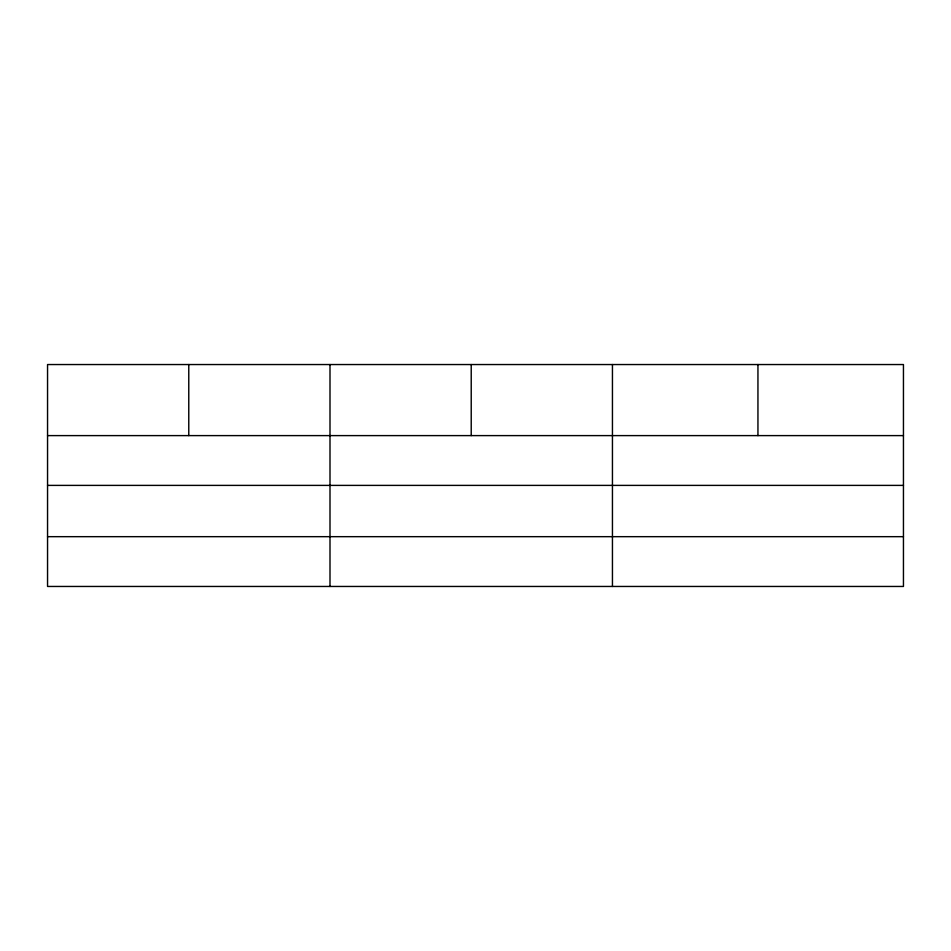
<?xml version="1.0" encoding="UTF-8"?>
<svg xmlns="http://www.w3.org/2000/svg" width="951" height="951" viewBox="0 0 951 951"><rect width="100%" height="100%" fill="white"/><g stroke="black" fill="none" stroke-linecap="round" stroke-linejoin="round"><path stroke-width="1.43" d="M903.45 485.39L903.45 364.542L47.55 364.542L47.55 586.458L903.45 586.458L903.45 485.39L47.55 485.39M47.55 435.606L903.45 435.606M47.55 536.673L903.45 536.673M757.947 364.542L757.947 435.606M612.444 364.542L612.444 586.458M471.22 364.542L471.22 435.606M329.997 364.542L329.997 586.458M188.774 364.542L188.774 435.606"/></g></svg>
